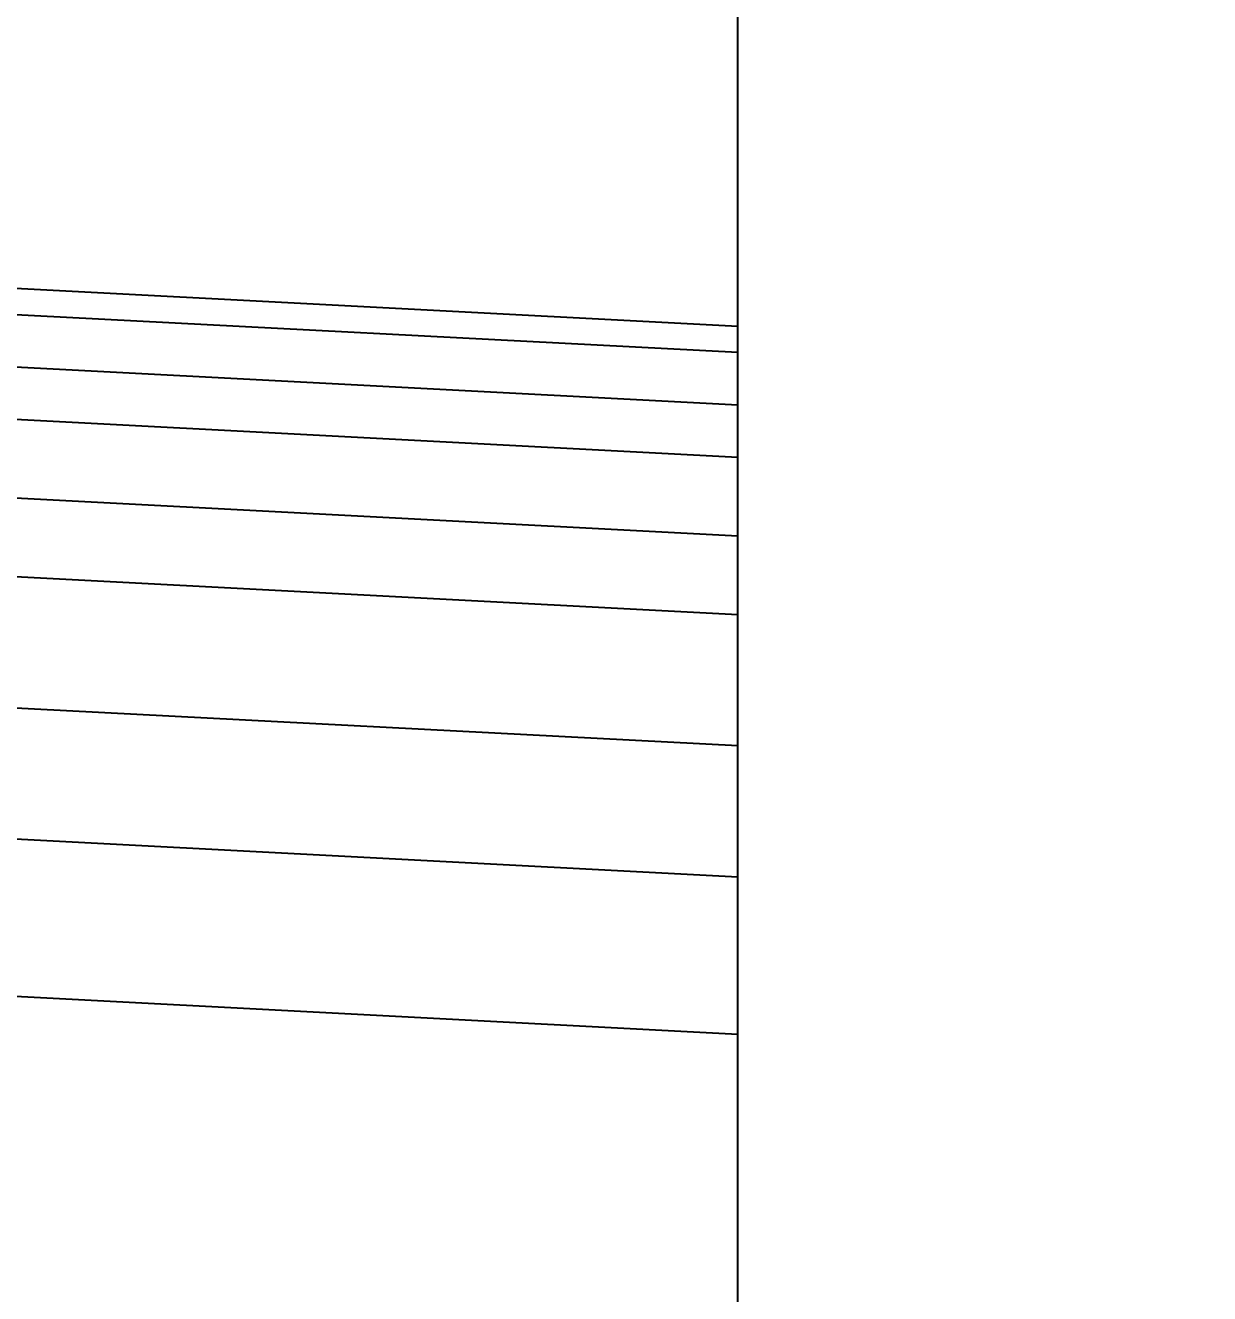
# Model space of a CAD drawing. Header units: millimetres. Extents: x 309 to 11345, y -1340 to 1318.
# Drawn here: x 10485.438 to 10487.708, y -373.995 to -371.564 of the extents above; entities that cross this region are included whole.
import ezdxf

# ---------------------------------------------------------------- set-up
doc = ezdxf.new("R2010")
doc.units = ezdxf.units.MM
doc.header["$LTSCALE"] = 16.335
doc.header["$PDMODE"] = 3
doc.header["$PDSIZE"] = 0.3125
doc.linetypes.add('HIDDEN', pattern=[0.2, 0.1, -0.1])
doc.layers.get('0').update_dxf_attribs({"linetype": 'CONTINUOUS'})
doc.layers.get('Defpoints').update_dxf_attribs({"linetype": 'CONTINUOUS'})
doc.layers.add('DEFAULT_2', color=8, linetype='HIDDEN')
doc.styles.get("Standard").update_dxf_attribs({"font": 'txt', "width": 0.8})
doc.dimstyles.new('STANDARD$0', dxfattribs={"dimscale": 2, "dimtxt": 3, "dimasz": 3, "dimexe": 1.25, "dimexo": 0.625, "dimgap": 0.5, "dimtad": 0, "dimdsep": 46, "dimlunit": 6, "dimtxsty": 'Standard', "dimblk": 'CLOSEDBLANK', "dimcen": 0, "dimclrt": 2, "dimazin": 2, "dimtfac": 2, "dimtmove": 1, "dimatfit": 3, "dimfxl": 0, "dimtolj": 1, "dimtzin": 0, "dimarcsym": 0})

# ---------------------------------------------------------------- blocks, each defined once
blk = doc.blocks.new('_ClosedBlank')
at = {"color": 0, "linetype": 'ByBlock', "lineweight": -2}
for p, q in [((-1, 0.16667), (0, 0)), ((-1, 0.16667), (-1, -0.16667)), ((0, 0), (-1, -0.16667))]:
    blk.add_line(p, q, dxfattribs=at)
blk = doc.blocks.new('*D578')
at = {"color": 4, "lineweight": -2}
for p, q in [((10384.9721, -357.4923), (10384.9721, -271.3441)), ((10486.8039, -382.8985), (10486.8039, -271.3441)), ((10364.9721, -273.8441), (10344.9721, -273.8441)), ((10384.9721, -273.8441), (10486.8039, -273.8441)), ((10506.8039, -273.8441), (10526.8039, -273.8441))]:
    blk.add_line(p, q, dxfattribs=at)
at = {"layer": 'Defpoints', "color": 0}
for p in [(10486.8039, -273.8441), (10384.9721, -358.7423), (10486.8039, -384.1485)]:
    blk.add_point(p, dxfattribs=at)
at = {"color": 4, "lineweight": -2, "xscale": 20, "yscale": 20, "zscale": 20}
blk.add_blockref('_ClosedBlank', (10384.9721, -273.8441), dxfattribs=at)
at = {"color": 4, "lineweight": -2, "xscale": 20, "yscale": 20, "zscale": 20, "rotation": 180}
blk.add_blockref('_ClosedBlank', (10486.8039, -273.8441), dxfattribs=at)
at = {"color": 6, "insert": (10437.5715, -273.8441), "char_height": 20, "attachment_point": 5}
blk.add_mtext('\\A1;101.83', dxfattribs=at)

msp = doc.modelspace()

# ---------------------------------------------------------------- linework, layer by layer
at = {"color": 7, "linetype": 'Continuous'}
for p, q in [((10486.8039, -372.1406), (10485.2662, -372.06)), ((10486.8039, -631.8375), (10486.8039, -372.1421)), ((10486.8039, -372.2914), (10485.2687, -372.211)), ((10486.8039, -372.5428), (10485.2701, -372.4624)), ((10486.8039, -372.945), (10485.2717, -372.8647)), ((10486.8039, -373.498), (10485.2735, -373.4178))]:
    msp.add_line(p, q, dxfattribs=at)
at = {"layer": 'DEFAULT_2', "color": 8, "linetype": 'HIDDEN'}
for p, q in [((10486.8039, -372.1909), (10485.2651, -372.1102)), ((10486.8039, -372.392), (10485.264, -372.3113)), ((10486.8039, -372.6936), (10485.2621, -372.6128)), ((10486.8039, -373.1964), (10485.2613, -373.1155))]:
    msp.add_line(p, q, dxfattribs=at)

# ---------------------------------------------------------------- dimensions: what is measured, and where the dimension line sits
dim = msp.add_linear_dim(base=(10486.8039, -273.8441), p1=(10384.9721, -358.7423), p2=(10486.8039, -384.1485), dimstyle='STANDARD$0', override={"dimtxt": 10, "dimasz": 10, "dimgap": 0, "dimzin": 0, "dimclrd": 4, "dimclre": 4, "dimclrt": 6})
dim.commit()
dim.dimension.update_dxf_attribs({"geometry": '*D578', "text_midpoint": (10437.5715, -273.8441), "dimtype": 160})

doc.saveas('drawing.dxf')
